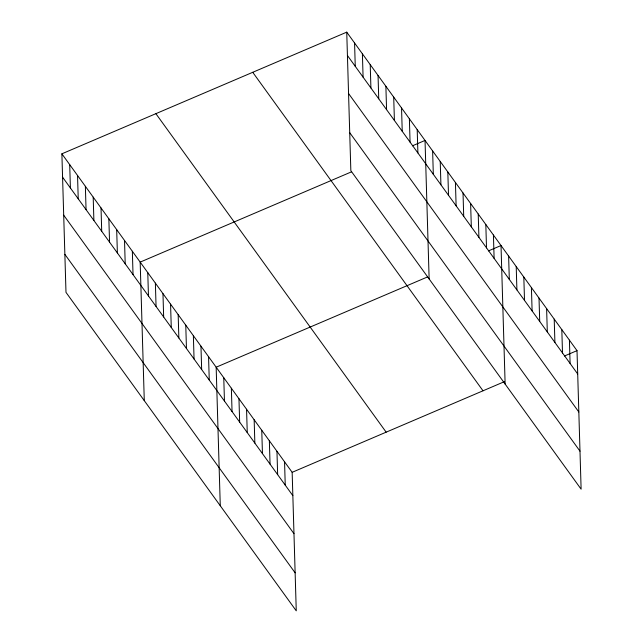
<?xml version="1.0" encoding="UTF-8"?>
<svg xmlns="http://www.w3.org/2000/svg" width="643" height="643" viewBox="0 0 643 643"><rect width="100%" height="100%" fill="white"/><g stroke="black" fill="none" stroke-linecap="round" stroke-linejoin="round"><path stroke-width="0.96" d="M61.881 153.822L292.155 472.316L296.262 610.85L65.988 292.356L61.881 153.822L346.738 32.15L577.012 350.644L581.119 489.178L350.845 170.684L346.738 32.15M351.617 171.794L140.174 262.111L144.281 400.645M412.493 145.792L425.031 140.439L429.138 278.974M427.611 276.9L216.161 367.209L220.276 505.744M488.487 250.891L501.018 245.538L505.133 384.08M292.155 472.316L504.49 381.62M564.474 355.997L577.012 350.644M347.429 55.499L577.703 373.985M348.554 93.508L578.829 412.002M349.72 132.675L579.994 451.169M252.731 72.297L483.006 390.791M155.879 113.666L386.154 432.16M62.572 177.163L292.846 495.657M63.697 215.18L293.972 533.674M64.863 254.347L295.137 572.841M569.409 340.131L570.1 363.48M561.813 329.626L562.504 352.967M554.21 319.113L554.909 342.462M546.614 308.6L547.306 331.949M539.011 298.095L539.71 321.436M531.415 287.582L532.107 310.931M523.82 277.069L524.511 300.418M516.216 266.564L516.908 289.905M508.621 256.051L509.312 279.4M493.422 235.033L494.113 258.373M485.819 224.52L486.51 247.868M478.223 214.006L478.914 237.355M470.62 203.501L471.319 226.842M463.024 192.988L463.716 216.337M455.421 182.475L456.12 205.824M447.825 171.97L448.517 195.311M440.23 161.457L440.921 184.806M432.626 150.944L433.318 174.293M417.203 129.613L417.894 152.954M409.374 118.778L410.065 142.127M401.537 107.952L402.237 131.301M393.709 97.125L394.408 120.466M385.88 86.291L386.572 109.64M378.052 75.464L378.743 98.813M370.223 64.638L370.915 87.978M362.395 53.811L363.086 77.152M354.566 42.977L355.257 66.325M284.552 461.803L285.243 485.152M276.956 451.29L277.647 474.638M269.353 440.785L270.052 464.125M261.757 430.271L262.448 453.62M254.154 419.758L254.853 443.107M246.558 409.253L247.25 432.594M238.963 398.74L239.654 422.089M231.359 388.227L232.051 411.576M223.764 377.722L224.455 401.063M208.565 356.704L209.256 380.045M200.962 346.191L201.661 369.54M193.366 335.678L194.057 359.027M185.763 325.173L186.462 348.514M178.167 314.66L178.858 338.009M170.572 304.147L171.263 327.496M162.968 293.642L163.66 316.983M155.373 283.129L156.064 306.478M147.769 272.616L148.461 295.965M132.345 251.276L133.037 274.625M124.517 240.45L125.208 263.799M116.68 229.623L117.38 252.964M108.852 218.797L109.551 242.138M101.023 207.962L101.715 231.311M93.195 197.136L93.886 220.485M85.366 186.309L86.058 209.65M77.538 175.475L78.229 198.824M69.709 164.648L70.4 187.997"/></g></svg>
